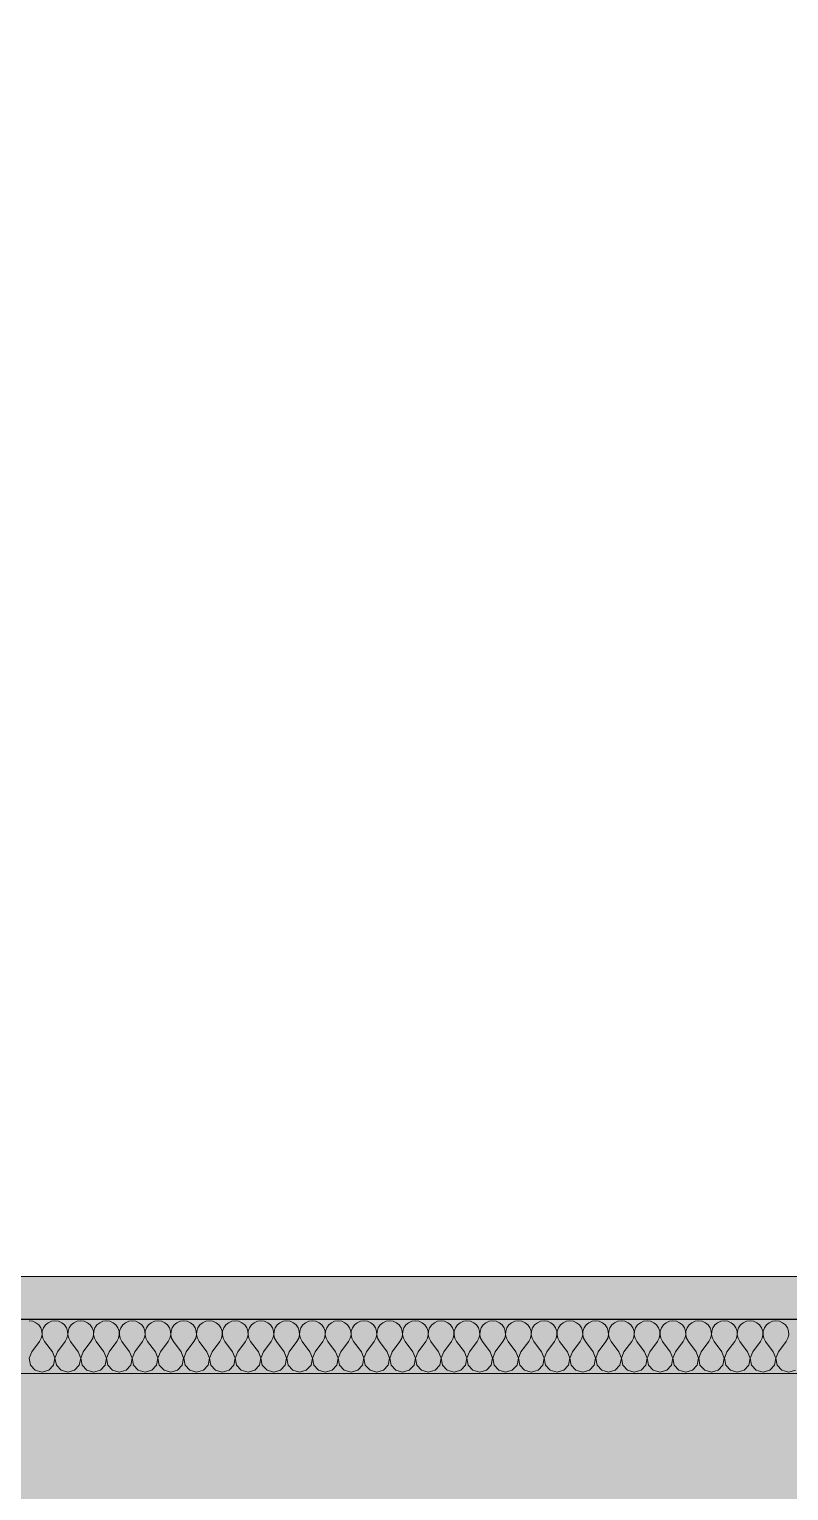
# Model space of a CAD drawing. Header units: millimetres. Extents: x -46169 to 153589, y -86316 to 18123.
# Drawn here: x 137516 to 138921, y -83316 to -80612 of the extents above; entities that cross this region are included whole.
import ezdxf

# ---------------------------------------------------------------- set-up
doc = ezdxf.new("R2010")
doc.units = ezdxf.units.MM
doc.header["$MEASUREMENT"] = 0
doc.linetypes.add('Dashed', pattern=[2822.222233, 1411.111116, -1411.111116])
doc.linetypes.add('Wipeout_Contour', pattern=[1000, 0, -1000])
for name, color, linetype, lineweight, true_color in [('0_Pen_No__105', 7, 'Continuous', 15, 0xa6a6a6), ('New_A-20-M_Floor_Slab_Pen_No__107', 7, 'Continuous', 15, 0xa6a6a6), ('New_A-20-M_Floor_Slab_Pen_No__109', 7, 'Continuous', 15, 0xa6a6a6), ('New_A-20-M_Floor_Slab_Pen_No__162', 7, 'Continuous', 0, 0xe47200)]:
    doc.layers.add(name, color=color, linetype=linetype, lineweight=lineweight, true_color=true_color)
for name, color, linetype, lineweight in [('A-95-P_Drawing_Pen_No__1', 7, 'Continuous', 13), ('A-95-P_Drawing_Pen_No__84', 8, 'Continuous', 20), ('New_A-20-M_Floor_Slab_Pen_No__1', 7, 'Continuous', 13)]:
    doc.layers.add(name, color=color, linetype=linetype, lineweight=lineweight)
doc.layers.add('New_A-20-M_Floor_Slab', color=7, linetype='Continuous')
doc.layers.add('New_A-25-M_Wall_Int', color=7, linetype='Continuous')

# ---------------------------------------------------------------- blocks, each defined once
blk = doc.blocks.new('Section Elem_53_2', base_point=(96051.2, -82919.8))
at = {"color": 254, "linetype": 'Wipeout_Contour', "lineweight": 0, "ltscale": 631492.107608}
blk.add_wipeout([(137387.4, -71839.8), (137387.4, -82919.8), (137661.3, -82919.8), (137661.3, -71839.8)], dxfattribs=at).dxf.layer = 'New_A-25-M_Wall_Int'
at = {"color": 254, "linetype": 'Wipeout_Contour', "lineweight": 0, "ltscale": 787793.974247}
blk.add_wipeout([(137661.3, -82919.8), (137935.6, -82919.8), (137935.6, -71839.8), (137737.2, -71839.8), (137661.3, -71839.8)], dxfattribs=at).dxf.layer = 'New_A-25-M_Wall_Int'
at = {"color": 254, "linetype": 'Wipeout_Contour', "lineweight": 0, "ltscale": 789063.370084}
blk.add_wipeout([(137935.6, -82919.8), (138210, -82919.8), (138210, -71839.8), (138089.8, -71839.8), (137935.6, -71839.8)], dxfattribs=at).dxf.layer = 'New_A-25-M_Wall_Int'
at = {"color": 254, "linetype": 'Wipeout_Contour', "lineweight": 0, "ltscale": 634361.548136}
blk.add_wipeout([(138210, -71839.8), (138210, -82919.8), (138484, -82919.8), (138484, -71839.8)], dxfattribs=at).dxf.layer = 'New_A-25-M_Wall_Int'
at = {"color": 254, "linetype": 'Wipeout_Contour', "lineweight": 0, "ltscale": 635317.293004}
blk.add_wipeout([(138484, -82919.8), (138757.5, -82919.8), (138757.5, -71839.8), (138484, -71839.8)], dxfattribs=at).dxf.layer = 'New_A-25-M_Wall_Int'
at = {"color": 254, "linetype": 'Wipeout_Contour', "lineweight": 0, "ltscale": 636270.511091}
blk.add_wipeout([(138757.5, -82919.8), (139029.8, -82919.8), (139029.8, -71839.8), (138757.5, -71839.8)], dxfattribs=at).dxf.layer = 'New_A-25-M_Wall_Int'
blk = doc.blocks.new('*X96', base_point=(96051.2, -82919.8))
at = {"layer": 'New_A-20-M_Floor_Slab_Pen_No__107', "linetype": 'Continuous'}
for p, q in [((137522.9, -83002.5), (137516.4, -83001.6)), ((137564, -83001.6), (137557.5, -83002.5)), ((137570.5, -83002.5), (137564, -83001.6)), ((137611.7, -83001.6), (137605.2, -83002.5)), ((137618.2, -83002.5), (137611.7, -83001.6)), ((137659.3, -83001.6), (137652.8, -83002.5)), ((137665.8, -83002.5), (137659.3, -83001.6)), ((137706.9, -83001.6), (137700.4, -83002.5)), ((137713.4, -83002.5), (137706.9, -83001.6)), ((137754.5, -83001.6), (137748, -83002.5)), ((137761, -83002.5), (137754.5, -83001.6)), ((137802.1, -83001.6), (137795.6, -83002.5)), ((137808.6, -83002.5), (137802.1, -83001.6)), ((137849.8, -83001.6), (137843.3, -83002.5)), ((137856.3, -83002.5), (137849.8, -83001.6)), ((137897.4, -83001.6), (137890.9, -83002.5)), ((137903.9, -83002.5), (137897.4, -83001.6)), ((137945, -83001.6), (137938.5, -83002.5)), ((137951.5, -83002.5), (137945, -83001.6)), ((137992.6, -83001.6), (137986.1, -83002.5)), ((137999.1, -83002.5), (137992.6, -83001.6)), ((138040.2, -83001.6), (138033.7, -83002.5)), ((138046.7, -83002.5), (138040.2, -83001.6)), ((138087.9, -83001.6), (138081.3, -83002.5)), ((138094.4, -83002.5), (138087.9, -83001.6)), ((138135.5, -83001.6), (138129, -83002.5)), ((138142, -83002.5), (138135.5, -83001.6)), ((138183.1, -83001.6), (138176.6, -83002.5)), ((138189.6, -83002.5), (138183.1, -83001.6)), ((138230.7, -83001.6), (138224.2, -83002.5)), ((138237.2, -83002.5), (138230.7, -83001.6)), ((138278.3, -83001.6), (138271.8, -83002.5)), ((138284.8, -83002.5), (138278.3, -83001.6)), ((138325.9, -83001.6), (138319.4, -83002.5)), ((138332.5, -83002.5), (138325.9, -83001.6)), ((138373.6, -83001.6), (138367.1, -83002.5)), ((138380.1, -83002.5), (138373.6, -83001.6)), ((138421.2, -83001.6), (138414.7, -83002.5)), ((138427.7, -83002.5), (138421.2, -83001.6)), ((138468.8, -83001.6), (138462.3, -83002.5)), ((138475.3, -83002.5), (138468.8, -83001.6)), ((138516.4, -83001.6), (138509.9, -83002.5)), ((138522.9, -83002.5), (138516.4, -83001.6)), ((138564, -83001.6), (138557.5, -83002.5)), ((138570.5, -83002.5), (138564, -83001.6)), ((138611.7, -83001.6), (138605.2, -83002.5)), ((138618.2, -83002.5), (138611.7, -83001.6)), ((138659.3, -83001.6), (138652.8, -83002.5)), ((138665.8, -83002.5), (138659.3, -83001.6)), ((138706.9, -83001.6), (138700.4, -83002.5)), ((138713.4, -83002.5), (138706.9, -83001.6)), ((138754.5, -83001.6), (138748, -83002.5)), ((138761, -83002.5), (138754.5, -83001.6)), ((138802.1, -83001.6), (138795.6, -83002.5)), ((138808.6, -83002.5), (138802.1, -83001.6)), ((138849.8, -83001.6), (138843.3, -83002.5)), ((138856.3, -83002.5), (138849.8, -83001.6)), ((138897.4, -83001.6), (138890.9, -83002.5)), ((138903.9, -83002.5), (138897.4, -83001.6)), ((137528.9, -83005.2), (137522.9, -83002.5)), ((137534, -83009.4), (137528.9, -83005.2)), ((137537.7, -83014.8), (137534, -83009.4)), ((137539.8, -83021), (137537.7, -83014.8)), ((137538.7, -83034), (137540.1, -83027.6)), ((137540.1, -83027.6), (137539.8, -83021)), ((137540.6, -83021), (137540.3, -83027.6)), ((137540.3, -83027.6), (137541.8, -83034)), ((137542.7, -83014.8), (137540.6, -83021)), ((137546.5, -83009.4), (137542.7, -83014.8)), ((137551.5, -83005.2), (137546.5, -83009.4)), ((137557.5, -83002.5), (137551.5, -83005.2)), ((137576.6, -83005.2), (137570.5, -83002.5)), ((137581.6, -83009.4), (137576.6, -83005.2)), ((137585.3, -83014.8), (137581.6, -83009.4)), ((137587.4, -83021), (137585.3, -83014.8)), ((137586.3, -83034), (137587.8, -83027.6)), ((137587.8, -83027.6), (137587.4, -83021)), ((137588.3, -83021), (137587.9, -83027.6)), ((137587.9, -83027.6), (137589.4, -83034)), ((137590.4, -83014.8), (137588.3, -83021)), ((137594.1, -83009.4), (137590.4, -83014.8)), ((137599.1, -83005.2), (137594.1, -83009.4)), ((137605.2, -83002.5), (137599.1, -83005.2)), ((137624.2, -83005.2), (137618.2, -83002.5)), ((137629.2, -83009.4), (137624.2, -83005.2)), ((137633, -83014.8), (137629.2, -83009.4)), ((137635.1, -83021), (137633, -83014.8)), ((137633.9, -83034), (137635.4, -83027.6)), ((137635.4, -83027.6), (137635.1, -83021)), ((137635.9, -83021), (137635.6, -83027.6)), ((137635.6, -83027.6), (137637.1, -83034)), ((137638, -83014.8), (137635.9, -83021)), ((137641.7, -83009.4), (137638, -83014.8)), ((137646.8, -83005.2), (137641.7, -83009.4)), ((137652.8, -83002.5), (137646.8, -83005.2)), ((137671.8, -83005.2), (137665.8, -83002.5)), ((137676.9, -83009.4), (137671.8, -83005.2)), ((137680.6, -83014.8), (137676.9, -83009.4)), ((137682.7, -83021), (137680.6, -83014.8)), ((137681.5, -83034), (137683, -83027.6)), ((137683, -83027.6), (137682.7, -83021)), ((137683.5, -83021), (137683.2, -83027.6)), ((137683.2, -83027.6), (137684.7, -83034)), ((137685.6, -83014.8), (137683.5, -83021)), ((137689.3, -83009.4), (137685.6, -83014.8)), ((137694.4, -83005.2), (137689.3, -83009.4)), ((137700.4, -83002.5), (137694.4, -83005.2)), ((137719.4, -83005.2), (137713.4, -83002.5)), ((137724.5, -83009.4), (137719.4, -83005.2)), ((137728.2, -83014.8), (137724.5, -83009.4)), ((137730.3, -83021), (137728.2, -83014.8)), ((137729.1, -83034), (137730.6, -83027.6)), ((137730.6, -83027.6), (137730.3, -83021)), ((137731.1, -83021), (137730.8, -83027.6)), ((137730.8, -83027.6), (137732.3, -83034)), ((137733.2, -83014.8), (137731.1, -83021)), ((137736.9, -83009.4), (137733.2, -83014.8)), ((137742, -83005.2), (137736.9, -83009.4)), ((137748, -83002.5), (137742, -83005.2)), ((137767, -83005.2), (137761, -83002.5)), ((137772.1, -83009.4), (137767, -83005.2)), ((137775.8, -83014.8), (137772.1, -83009.4)), ((137777.9, -83021), (137775.8, -83014.8)), ((137776.7, -83034), (137778.2, -83027.6)), ((137778.2, -83027.6), (137777.9, -83021)), ((137778.7, -83021), (137778.4, -83027.6)), ((137778.4, -83027.6), (137779.9, -83034)), ((137780.8, -83014.8), (137778.7, -83021)), ((137784.6, -83009.4), (137780.8, -83014.8)), ((137789.6, -83005.2), (137784.6, -83009.4)), ((137795.6, -83002.5), (137789.6, -83005.2)), ((137814.7, -83005.2), (137808.6, -83002.5)), ((137819.7, -83009.4), (137814.7, -83005.2)), ((137823.4, -83014.8), (137819.7, -83009.4)), ((137825.5, -83021), (137823.4, -83014.8)), ((137824.4, -83034), (137825.9, -83027.6)), ((137825.9, -83027.6), (137825.5, -83021)), ((137826.4, -83021), (137826, -83027.6)), ((137826, -83027.6), (137827.5, -83034)), ((137828.5, -83014.8), (137826.4, -83021)), ((137832.2, -83009.4), (137828.5, -83014.8)), ((137837.2, -83005.2), (137832.2, -83009.4)), ((137843.3, -83002.5), (137837.2, -83005.2)), ((137862.3, -83005.2), (137856.3, -83002.5)), ((137867.3, -83009.4), (137862.3, -83005.2)), ((137871.1, -83014.8), (137867.3, -83009.4)), ((137873.2, -83021), (137871.1, -83014.8)), ((137872, -83034), (137873.5, -83027.6)), ((137873.5, -83027.6), (137873.2, -83021)), ((137874, -83021), (137873.7, -83027.6)), ((137873.7, -83027.6), (137875.2, -83034)), ((137876.1, -83014.8), (137874, -83021)), ((137879.8, -83009.4), (137876.1, -83014.8)), ((137884.9, -83005.2), (137879.8, -83009.4)), ((137890.9, -83002.5), (137884.9, -83005.2)), ((137909.9, -83005.2), (137903.9, -83002.5)), ((137915, -83009.4), (137909.9, -83005.2)), ((137918.7, -83014.8), (137915, -83009.4)), ((137920.8, -83021), (137918.7, -83014.8)), ((137919.6, -83034), (137921.1, -83027.6)), ((137921.1, -83027.6), (137920.8, -83021)), ((137921.6, -83021), (137921.3, -83027.6)), ((137921.3, -83027.6), (137922.8, -83034)), ((137923.7, -83014.8), (137921.6, -83021)), ((137927.4, -83009.4), (137923.7, -83014.8)), ((137932.5, -83005.2), (137927.4, -83009.4)), ((137938.5, -83002.5), (137932.5, -83005.2)), ((137957.5, -83005.2), (137951.5, -83002.5)), ((137962.6, -83009.4), (137957.5, -83005.2)), ((137966.3, -83014.8), (137962.6, -83009.4)), ((137968.4, -83021), (137966.3, -83014.8)), ((137967.2, -83034), (137968.7, -83027.6)), ((137968.7, -83027.6), (137968.4, -83021)), ((137969.2, -83021), (137968.9, -83027.6)), ((137968.9, -83027.6), (137970.4, -83034)), ((137971.3, -83014.8), (137969.2, -83021)), ((137975, -83009.4), (137971.3, -83014.8)), ((137980.1, -83005.2), (137975, -83009.4)), ((137986.1, -83002.5), (137980.1, -83005.2)), ((138005.1, -83005.2), (137999.1, -83002.5)), ((138010.2, -83009.4), (138005.1, -83005.2)), ((138013.9, -83014.8), (138010.2, -83009.4)), ((138016, -83021), (138013.9, -83014.8)), ((138014.8, -83034), (138016.3, -83027.6)), ((138016.3, -83027.6), (138016, -83021)), ((138016.8, -83021), (138016.5, -83027.6)), ((138016.5, -83027.6), (138018, -83034)), ((138018.9, -83014.8), (138016.8, -83021)), ((138022.7, -83009.4), (138018.9, -83014.8)), ((138027.7, -83005.2), (138022.7, -83009.4)), ((138033.7, -83002.5), (138027.7, -83005.2)), ((138052.8, -83005.2), (138046.7, -83002.5)), ((138057.8, -83009.4), (138052.8, -83005.2)), ((138061.5, -83014.8), (138057.8, -83009.4)), ((138063.6, -83021), (138061.5, -83014.8)), ((138062.5, -83034), (138063.9, -83027.6)), ((138063.9, -83027.6), (138063.6, -83021)), ((138064.5, -83021), (138064.1, -83027.6)), ((138064.1, -83027.6), (138065.6, -83034)), ((138066.6, -83014.8), (138064.5, -83021)), ((138070.3, -83009.4), (138066.6, -83014.8)), ((138075.3, -83005.2), (138070.3, -83009.4)), ((138081.3, -83002.5), (138075.3, -83005.2)), ((138100.4, -83005.2), (138094.4, -83002.5)), ((138105.4, -83009.4), (138100.4, -83005.2)), ((138109.1, -83014.8), (138105.4, -83009.4)), ((138111.2, -83021), (138109.1, -83014.8)), ((138110.1, -83034), (138111.6, -83027.6)), ((138111.6, -83027.6), (138111.2, -83021)), ((138112.1, -83021), (138111.8, -83027.6)), ((138111.8, -83027.6), (138113.2, -83034)), ((138114.2, -83014.8), (138112.1, -83021)), ((138117.9, -83009.4), (138114.2, -83014.8)), ((138123, -83005.2), (138117.9, -83009.4)), ((138129, -83002.5), (138123, -83005.2)), ((138148, -83005.2), (138142, -83002.5)), ((138153, -83009.4), (138148, -83005.2)), ((138156.8, -83014.8), (138153, -83009.4)), ((138158.9, -83021), (138156.8, -83014.8)), ((138157.7, -83034), (138159.2, -83027.6)), ((138159.2, -83027.6), (138158.9, -83021)), ((138159.7, -83021), (138159.4, -83027.6)), ((138159.4, -83027.6), (138160.9, -83034)), ((138161.8, -83014.8), (138159.7, -83021)), ((138165.5, -83009.4), (138161.8, -83014.8)), ((138170.6, -83005.2), (138165.5, -83009.4)), ((138176.6, -83002.5), (138170.6, -83005.2)), ((138195.6, -83005.2), (138189.6, -83002.5)), ((138200.7, -83009.4), (138195.6, -83005.2)), ((138204.4, -83014.8), (138200.7, -83009.4)), ((138206.5, -83021), (138204.4, -83014.8)), ((138205.3, -83034), (138206.8, -83027.6)), ((138206.8, -83027.6), (138206.5, -83021)), ((138207.3, -83021), (138207, -83027.6)), ((138207, -83027.6), (138208.5, -83034)), ((138209.4, -83014.8), (138207.3, -83021)), ((138213.1, -83009.4), (138209.4, -83014.8)), ((138218.2, -83005.2), (138213.1, -83009.4)), ((138224.2, -83002.5), (138218.2, -83005.2)), ((138243.2, -83005.2), (138237.2, -83002.5)), ((138248.3, -83009.4), (138243.2, -83005.2)), ((138252, -83014.8), (138248.3, -83009.4)), ((138254.1, -83021), (138252, -83014.8)), ((138252.9, -83034), (138254.4, -83027.6)), ((138254.4, -83027.6), (138254.1, -83021)), ((138254.9, -83021), (138254.6, -83027.6)), ((138254.6, -83027.6), (138256.1, -83034)), ((138257, -83014.8), (138254.9, -83021)), ((138260.8, -83009.4), (138257, -83014.8)), ((138265.8, -83005.2), (138260.8, -83009.4)), ((138271.8, -83002.5), (138265.8, -83005.2)), ((138290.8, -83005.2), (138284.8, -83002.5)), ((138295.9, -83009.4), (138290.8, -83005.2)), ((138299.6, -83014.8), (138295.9, -83009.4)), ((138301.7, -83021), (138299.6, -83014.8)), ((138300.6, -83034), (138302, -83027.6)), ((138302, -83027.6), (138301.7, -83021)), ((138302.6, -83021), (138302.2, -83027.6)), ((138302.2, -83027.6), (138303.7, -83034)), ((138304.7, -83014.8), (138302.6, -83021)), ((138308.4, -83009.4), (138304.7, -83014.8)), ((138313.4, -83005.2), (138308.4, -83009.4)), ((138319.4, -83002.5), (138313.4, -83005.2)), ((138338.5, -83005.2), (138332.5, -83002.5)), ((138343.5, -83009.4), (138338.5, -83005.2)), ((138347.2, -83014.8), (138343.5, -83009.4)), ((138349.3, -83021), (138347.2, -83014.8)), ((138348.2, -83034), (138349.7, -83027.6)), ((138349.7, -83027.6), (138349.3, -83021)), ((138350.2, -83021), (138349.9, -83027.6)), ((138349.9, -83027.6), (138351.3, -83034)), ((138352.3, -83014.8), (138350.2, -83021)), ((138356, -83009.4), (138352.3, -83014.8)), ((138361, -83005.2), (138356, -83009.4)), ((138367.1, -83002.5), (138361, -83005.2)), ((138386.1, -83005.2), (138380.1, -83002.5)), ((138391.1, -83009.4), (138386.1, -83005.2)), ((138394.9, -83014.8), (138391.1, -83009.4)), ((138397, -83021), (138394.9, -83014.8)), ((138395.8, -83034), (138397.3, -83027.6)), ((138397.3, -83027.6), (138397, -83021)), ((138397.8, -83021), (138397.5, -83027.6)), ((138397.5, -83027.6), (138399, -83034)), ((138399.9, -83014.8), (138397.8, -83021)), ((138403.6, -83009.4), (138399.9, -83014.8)), ((138408.7, -83005.2), (138403.6, -83009.4)), ((138414.7, -83002.5), (138408.7, -83005.2)), ((138433.7, -83005.2), (138427.7, -83002.5)), ((138438.8, -83009.4), (138433.7, -83005.2)), ((138442.5, -83014.8), (138438.8, -83009.4)), ((138444.6, -83021), (138442.5, -83014.8)), ((138443.4, -83034), (138444.9, -83027.6)), ((138444.9, -83027.6), (138444.6, -83021)), ((138445.4, -83021), (138445.1, -83027.6)), ((138445.1, -83027.6), (138446.6, -83034)), ((138447.5, -83014.8), (138445.4, -83021)), ((138451.2, -83009.4), (138447.5, -83014.8)), ((138456.3, -83005.2), (138451.2, -83009.4)), ((138462.3, -83002.5), (138456.3, -83005.2)), ((138481.3, -83005.2), (138475.3, -83002.5)), ((138486.4, -83009.4), (138481.3, -83005.2)), ((138490.1, -83014.8), (138486.4, -83009.4)), ((138492.2, -83021), (138490.1, -83014.8)), ((138491, -83034), (138492.5, -83027.6)), ((138492.5, -83027.6), (138492.2, -83021)), ((138493, -83021), (138492.7, -83027.6)), ((138492.7, -83027.6), (138494.2, -83034)), ((138495.1, -83014.8), (138493, -83021)), ((138498.8, -83009.4), (138495.1, -83014.8)), ((138503.9, -83005.2), (138498.8, -83009.4)), ((138509.9, -83002.5), (138503.9, -83005.2)), ((138528.9, -83005.2), (138522.9, -83002.5)), ((138534, -83009.4), (138528.9, -83005.2)), ((138537.7, -83014.8), (138534, -83009.4)), ((138539.8, -83021), (138537.7, -83014.8)), ((138538.7, -83034), (138540.1, -83027.6)), ((138540.1, -83027.6), (138539.8, -83021)), ((138540.6, -83021), (138540.3, -83027.6)), ((138540.3, -83027.6), (138541.8, -83034)), ((138542.7, -83014.8), (138540.6, -83021)), ((138546.5, -83009.4), (138542.7, -83014.8)), ((138551.5, -83005.2), (138546.5, -83009.4)), ((138557.5, -83002.5), (138551.5, -83005.2)), ((138576.6, -83005.2), (138570.5, -83002.5)), ((138581.6, -83009.4), (138576.6, -83005.2)), ((138585.3, -83014.8), (138581.6, -83009.4)), ((138587.4, -83021), (138585.3, -83014.8)), ((138586.3, -83034), (138587.8, -83027.6)), ((138587.8, -83027.6), (138587.4, -83021)), ((138588.3, -83021), (138587.9, -83027.6)), ((138587.9, -83027.6), (138589.4, -83034)), ((138590.4, -83014.8), (138588.3, -83021)), ((138594.1, -83009.4), (138590.4, -83014.8)), ((138599.1, -83005.2), (138594.1, -83009.4)), ((138605.2, -83002.5), (138599.1, -83005.2)), ((138624.2, -83005.2), (138618.2, -83002.5)), ((138629.2, -83009.4), (138624.2, -83005.2)), ((138633, -83014.8), (138629.2, -83009.4)), ((138635.1, -83021), (138633, -83014.8)), ((138633.9, -83034), (138635.4, -83027.6)), ((138635.4, -83027.6), (138635.1, -83021)), ((138635.9, -83021), (138635.6, -83027.6)), ((138635.6, -83027.6), (138637.1, -83034)), ((138638, -83014.8), (138635.9, -83021)), ((138641.7, -83009.4), (138638, -83014.8)), ((138646.8, -83005.2), (138641.7, -83009.4)), ((138652.8, -83002.5), (138646.8, -83005.2)), ((138671.8, -83005.2), (138665.8, -83002.5)), ((138676.9, -83009.4), (138671.8, -83005.2)), ((138680.6, -83014.8), (138676.9, -83009.4)), ((138682.7, -83021), (138680.6, -83014.8)), ((138681.5, -83034), (138683, -83027.6)), ((138683, -83027.6), (138682.7, -83021)), ((138683.5, -83021), (138683.2, -83027.6)), ((138683.2, -83027.6), (138684.7, -83034)), ((138685.6, -83014.8), (138683.5, -83021)), ((138689.3, -83009.4), (138685.6, -83014.8)), ((138694.4, -83005.2), (138689.3, -83009.4)), ((138700.4, -83002.5), (138694.4, -83005.2)), ((138719.4, -83005.2), (138713.4, -83002.5)), ((138724.5, -83009.4), (138719.4, -83005.2)), ((138728.2, -83014.8), (138724.5, -83009.4)), ((138730.3, -83021), (138728.2, -83014.8)), ((138729.1, -83034), (138730.6, -83027.6)), ((138730.6, -83027.6), (138730.3, -83021)), ((138731.1, -83021), (138730.8, -83027.6)), ((138730.8, -83027.6), (138732.3, -83034)), ((138733.2, -83014.8), (138731.1, -83021)), ((138736.9, -83009.4), (138733.2, -83014.8)), ((138742, -83005.2), (138736.9, -83009.4)), ((138748, -83002.5), (138742, -83005.2)), ((138767, -83005.2), (138761, -83002.5)), ((138772.1, -83009.4), (138767, -83005.2)), ((138775.8, -83014.8), (138772.1, -83009.4)), ((138777.9, -83021), (138775.8, -83014.8)), ((138776.7, -83034), (138778.2, -83027.6)), ((138778.2, -83027.6), (138777.9, -83021)), ((138778.7, -83021), (138778.4, -83027.6)), ((138778.4, -83027.6), (138779.9, -83034)), ((138780.8, -83014.8), (138778.7, -83021)), ((138784.6, -83009.4), (138780.8, -83014.8)), ((138789.6, -83005.2), (138784.6, -83009.4)), ((138795.6, -83002.5), (138789.6, -83005.2)), ((138814.7, -83005.2), (138808.6, -83002.5)), ((138819.7, -83009.4), (138814.7, -83005.2)), ((138823.4, -83014.8), (138819.7, -83009.4)), ((138825.5, -83021), (138823.4, -83014.8)), ((138824.4, -83034), (138825.9, -83027.6)), ((138825.9, -83027.6), (138825.5, -83021)), ((138826.4, -83021), (138826, -83027.6)), ((138826, -83027.6), (138827.5, -83034)), ((138828.5, -83014.8), (138826.4, -83021)), ((138832.2, -83009.4), (138828.5, -83014.8)), ((138837.2, -83005.2), (138832.2, -83009.4)), ((138843.3, -83002.5), (138837.2, -83005.2)), ((138862.3, -83005.2), (138856.3, -83002.5)), ((138867.3, -83009.4), (138862.3, -83005.2)), ((138871.1, -83014.8), (138867.3, -83009.4)), ((138873.2, -83021), (138871.1, -83014.8)), ((138872, -83034), (138873.5, -83027.6)), ((138873.5, -83027.6), (138873.2, -83021)), ((138874, -83021), (138873.7, -83027.6)), ((138873.7, -83027.6), (138875.2, -83034)), ((138876.1, -83014.8), (138874, -83021)), ((138879.8, -83009.4), (138876.1, -83014.8)), ((138884.9, -83005.2), (138879.8, -83009.4)), ((138890.9, -83002.5), (138884.9, -83005.2)), ((138909.9, -83005.2), (138903.9, -83002.5)), ((138915, -83009.4), (138909.9, -83005.2)), ((138918.7, -83014.8), (138915, -83009.4)), ((138920.8, -83021), (138918.7, -83014.8)), ((138919.6, -83034), (138921.1, -83027.6)), ((138921.1, -83027.6), (138920.8, -83021)), ((137521.2, -83058.8), (137535.5, -83039.7)), ((137535.5, -83039.7), (137538.7, -83034)), ((137541.8, -83034), (137545, -83039.7)), ((137559.3, -83058.8), (137545, -83039.7)), ((137568.8, -83058.8), (137583.1, -83039.7)), ((137583.1, -83039.7), (137586.3, -83034)), ((137589.4, -83034), (137592.6, -83039.7)), ((137606.9, -83058.8), (137592.6, -83039.7)), ((137616.4, -83058.8), (137630.7, -83039.7)), ((137630.7, -83039.7), (137633.9, -83034)), ((137637.1, -83034), (137640.2, -83039.7)), ((137654.5, -83058.8), (137640.2, -83039.7)), ((137664, -83058.8), (137678.3, -83039.7)), ((137678.3, -83039.7), (137681.5, -83034)), ((137684.7, -83034), (137687.9, -83039.7)), ((137702.1, -83058.8), (137687.9, -83039.7)), ((137711.7, -83058.8), (137725.9, -83039.7)), ((137725.9, -83039.7), (137729.1, -83034)), ((137732.3, -83034), (137735.5, -83039.7)), ((137749.8, -83058.8), (137735.5, -83039.7)), ((137759.3, -83058.8), (137773.6, -83039.7)), ((137773.6, -83039.7), (137776.7, -83034)), ((137779.9, -83034), (137783.1, -83039.7)), ((137797.4, -83058.8), (137783.1, -83039.7)), ((137806.9, -83058.8), (137821.2, -83039.7)), ((137821.2, -83039.7), (137824.4, -83034)), ((137827.5, -83034), (137830.7, -83039.7)), ((137845, -83058.8), (137830.7, -83039.7)), ((137854.5, -83058.8), (137868.8, -83039.7)), ((137868.8, -83039.7), (137872, -83034)), ((137875.2, -83034), (137878.3, -83039.7)), ((137892.6, -83058.8), (137878.3, -83039.7)), ((137902.1, -83058.8), (137916.4, -83039.7)), ((137916.4, -83039.7), (137919.6, -83034)), ((137922.8, -83034), (137925.9, -83039.7)), ((137940.2, -83058.8), (137925.9, -83039.7)), ((137949.8, -83058.8), (137964, -83039.7)), ((137964, -83039.7), (137967.2, -83034)), ((137970.4, -83034), (137973.6, -83039.7)), ((137987.9, -83058.8), (137973.6, -83039.7)), ((137997.4, -83058.8), (138011.7, -83039.7)), ((138011.7, -83039.7), (138014.8, -83034)), ((138018, -83034), (138021.2, -83039.7)), ((138035.5, -83058.8), (138021.2, -83039.7)), ((138045, -83058.8), (138059.3, -83039.7)), ((138059.3, -83039.7), (138062.5, -83034)), ((138065.6, -83034), (138068.8, -83039.7)), ((138083.1, -83058.8), (138068.8, -83039.7)), ((138092.6, -83058.8), (138106.9, -83039.7)), ((138106.9, -83039.7), (138110.1, -83034)), ((138113.2, -83034), (138116.4, -83039.7)), ((138130.7, -83058.8), (138116.4, -83039.7)), ((138140.2, -83058.8), (138154.5, -83039.7)), ((138154.5, -83039.7), (138157.7, -83034)), ((138160.9, -83034), (138164, -83039.7)), ((138178.3, -83058.8), (138164, -83039.7)), ((138187.9, -83058.8), (138202.1, -83039.7)), ((138202.1, -83039.7), (138205.3, -83034)), ((138208.5, -83034), (138211.7, -83039.7)), ((138225.9, -83058.8), (138211.7, -83039.7)), ((138235.5, -83058.8), (138249.8, -83039.7)), ((138249.8, -83039.7), (138252.9, -83034)), ((138256.1, -83034), (138259.3, -83039.7)), ((138273.6, -83058.8), (138259.3, -83039.7)), ((138283.1, -83058.8), (138297.4, -83039.7)), ((138297.4, -83039.7), (138300.6, -83034)), ((138303.7, -83034), (138306.9, -83039.7)), ((138321.2, -83058.8), (138306.9, -83039.7)), ((138330.7, -83058.8), (138345, -83039.7)), ((138345, -83039.7), (138348.2, -83034)), ((138351.3, -83034), (138354.5, -83039.7)), ((138368.8, -83058.8), (138354.5, -83039.7)), ((138378.3, -83058.8), (138392.6, -83039.7)), ((138392.6, -83039.7), (138395.8, -83034)), ((138399, -83034), (138402.1, -83039.7)), ((138416.4, -83058.8), (138402.1, -83039.7)), ((138425.9, -83058.8), (138440.2, -83039.7)), ((138440.2, -83039.7), (138443.4, -83034)), ((138446.6, -83034), (138449.8, -83039.7)), ((138464, -83058.8), (138449.8, -83039.7)), ((138473.6, -83058.8), (138487.9, -83039.7)), ((138487.9, -83039.7), (138491, -83034)), ((138494.2, -83034), (138497.4, -83039.7)), ((138511.7, -83058.8), (138497.4, -83039.7)), ((138521.2, -83058.8), (138535.5, -83039.7)), ((138535.5, -83039.7), (138538.7, -83034)), ((138541.8, -83034), (138545, -83039.7)), ((138559.3, -83058.8), (138545, -83039.7)), ((138568.8, -83058.8), (138583.1, -83039.7)), ((138583.1, -83039.7), (138586.3, -83034)), ((138589.4, -83034), (138592.6, -83039.7)), ((138606.9, -83058.8), (138592.6, -83039.7)), ((138616.4, -83058.8), (138630.7, -83039.7)), ((138630.7, -83039.7), (138633.9, -83034)), ((138637.1, -83034), (138640.2, -83039.7)), ((138654.5, -83058.8), (138640.2, -83039.7)), ((138664, -83058.8), (138678.3, -83039.7)), ((138678.3, -83039.7), (138681.5, -83034)), ((138684.7, -83034), (138687.9, -83039.7)), ((138702.1, -83058.8), (138687.9, -83039.7)), ((138711.7, -83058.8), (138725.9, -83039.7)), ((138725.9, -83039.7), (138729.1, -83034)), ((138732.3, -83034), (138735.5, -83039.7)), ((138749.8, -83058.8), (138735.5, -83039.7)), ((138759.3, -83058.8), (138773.6, -83039.7)), ((138773.6, -83039.7), (138776.7, -83034)), ((138779.9, -83034), (138783.1, -83039.7)), ((138797.4, -83058.8), (138783.1, -83039.7)), ((138806.9, -83058.8), (138821.2, -83039.7)), ((138821.2, -83039.7), (138824.4, -83034)), ((138827.5, -83034), (138830.7, -83039.7)), ((138845, -83058.8), (138830.7, -83039.7)), ((138854.5, -83058.8), (138868.8, -83039.7)), ((138868.8, -83039.7), (138872, -83034)), ((138875.2, -83034), (138878.3, -83039.7)), ((138892.6, -83058.8), (138878.3, -83039.7)), ((138902.1, -83058.8), (138916.4, -83039.7)), ((138916.4, -83039.7), (138919.6, -83034)), ((137521.2, -83058.8), (137516.5, -83070.9)), ((137516.5, -83070.9), (137518.9, -83083.7)), ((137563.9, -83070.9), (137559.3, -83058.8)), ((137561.5, -83083.7), (137563.9, -83070.9)), ((137568.8, -83058.8), (137564.1, -83070.9)), ((137564.1, -83070.9), (137566.6, -83083.7)), ((137611.6, -83070.9), (137606.9, -83058.8)), ((137609.1, -83083.7), (137611.6, -83070.9)), ((137616.4, -83058.8), (137611.8, -83070.9)), ((137611.8, -83070.9), (137614.2, -83083.7)), ((137659.2, -83070.9), (137654.5, -83058.8)), ((137656.8, -83083.7), (137659.2, -83070.9)), ((137664, -83058.8), (137659.4, -83070.9)), ((137659.4, -83070.9), (137661.8, -83083.7)), ((137706.8, -83070.9), (137702.1, -83058.8)), ((137704.4, -83083.7), (137706.8, -83070.9)), ((137711.7, -83058.8), (137707, -83070.9)), ((137707, -83070.9), (137709.4, -83083.7)), ((137754.4, -83070.9), (137749.8, -83058.8)), ((137752, -83083.7), (137754.4, -83070.9)), ((137759.3, -83058.8), (137754.6, -83070.9)), ((137754.6, -83070.9), (137757, -83083.7)), ((137802, -83070.9), (137797.4, -83058.8)), ((137799.6, -83083.7), (137802, -83070.9)), ((137806.9, -83058.8), (137802.2, -83070.9)), ((137802.2, -83070.9), (137804.7, -83083.7)), ((137849.7, -83070.9), (137845, -83058.8)), ((137847.2, -83083.7), (137849.7, -83070.9)), ((137854.5, -83058.8), (137849.9, -83070.9)), ((137849.9, -83070.9), (137852.3, -83083.7)), ((137897.3, -83070.9), (137892.6, -83058.8)), ((137894.9, -83083.7), (137897.3, -83070.9)), ((137902.1, -83058.8), (137897.5, -83070.9)), ((137897.5, -83070.9), (137899.9, -83083.7)), ((137944.9, -83070.9), (137940.2, -83058.8)), ((137942.5, -83083.7), (137944.9, -83070.9)), ((137949.8, -83058.8), (137945.1, -83070.9)), ((137945.1, -83070.9), (137947.5, -83083.7)), ((137992.5, -83070.9), (137987.9, -83058.8)), ((137990.1, -83083.7), (137992.5, -83070.9)), ((137997.4, -83058.8), (137992.7, -83070.9)), ((137992.7, -83070.9), (137995.1, -83083.7)), ((138040.1, -83070.9), (138035.5, -83058.8)), ((138037.7, -83083.7), (138040.1, -83070.9)), ((138045, -83058.8), (138040.3, -83070.9)), ((138040.3, -83070.9), (138042.7, -83083.7)), ((138087.8, -83070.9), (138083.1, -83058.8)), ((138085.3, -83083.7), (138087.8, -83070.9)), ((138092.6, -83058.8), (138087.9, -83070.9)), ((138087.9, -83070.9), (138090.4, -83083.7)), ((138135.4, -83070.9), (138130.7, -83058.8)), ((138133, -83083.7), (138135.4, -83070.9)), ((138140.2, -83058.8), (138135.6, -83070.9)), ((138135.6, -83070.9), (138138, -83083.7)), ((138183, -83070.9), (138178.3, -83058.8)), ((138180.6, -83083.7), (138183, -83070.9)), ((138187.9, -83058.8), (138183.2, -83070.9)), ((138183.2, -83070.9), (138185.6, -83083.7)), ((138230.6, -83070.9), (138225.9, -83058.8)), ((138228.2, -83083.7), (138230.6, -83070.9)), ((138235.5, -83058.8), (138230.8, -83070.9)), ((138230.8, -83070.9), (138233.2, -83083.7)), ((138278.2, -83070.9), (138273.6, -83058.8)), ((138275.8, -83083.7), (138278.2, -83070.9)), ((138283.1, -83058.8), (138278.4, -83070.9)), ((138278.4, -83070.9), (138280.8, -83083.7)), ((138325.9, -83070.9), (138321.2, -83058.8)), ((138323.4, -83083.7), (138325.9, -83070.9)), ((138330.7, -83058.8), (138326, -83070.9)), ((138326, -83070.9), (138328.5, -83083.7)), ((138373.5, -83070.9), (138368.8, -83058.8)), ((138371.1, -83083.7), (138373.5, -83070.9)), ((138378.3, -83058.8), (138373.7, -83070.9)), ((138373.7, -83070.9), (138376.1, -83083.7)), ((138421.1, -83070.9), (138416.4, -83058.8)), ((138418.7, -83083.7), (138421.1, -83070.9)), ((138425.9, -83058.8), (138421.3, -83070.9)), ((138421.3, -83070.9), (138423.7, -83083.7)), ((138468.7, -83070.9), (138464, -83058.8)), ((138466.3, -83083.7), (138468.7, -83070.9)), ((138473.6, -83058.8), (138468.9, -83070.9)), ((138468.9, -83070.9), (138471.3, -83083.7)), ((138516.3, -83070.9), (138511.7, -83058.8)), ((138513.9, -83083.7), (138516.3, -83070.9)), ((138521.2, -83058.8), (138516.5, -83070.9)), ((138516.5, -83070.9), (138518.9, -83083.7)), ((138563.9, -83070.9), (138559.3, -83058.8)), ((138561.5, -83083.7), (138563.9, -83070.9)), ((138568.8, -83058.8), (138564.1, -83070.9)), ((138564.1, -83070.9), (138566.6, -83083.7)), ((138611.6, -83070.9), (138606.9, -83058.8)), ((138609.1, -83083.7), (138611.6, -83070.9)), ((138616.4, -83058.8), (138611.8, -83070.9)), ((138611.8, -83070.9), (138614.2, -83083.7)), ((138659.2, -83070.9), (138654.5, -83058.8)), ((138656.8, -83083.7), (138659.2, -83070.9)), ((138664, -83058.8), (138659.4, -83070.9)), ((138659.4, -83070.9), (138661.8, -83083.7)), ((138706.8, -83070.9), (138702.1, -83058.8)), ((138704.4, -83083.7), (138706.8, -83070.9)), ((138711.7, -83058.8), (138707, -83070.9)), ((138707, -83070.9), (138709.4, -83083.7)), ((138754.4, -83070.9), (138749.8, -83058.8)), ((138752, -83083.7), (138754.4, -83070.9)), ((138759.3, -83058.8), (138754.6, -83070.9)), ((138754.6, -83070.9), (138757, -83083.7)), ((138802, -83070.9), (138797.4, -83058.8)), ((138799.6, -83083.7), (138802, -83070.9)), ((138806.9, -83058.8), (138802.2, -83070.9)), ((138802.2, -83070.9), (138804.7, -83083.7)), ((138849.7, -83070.9), (138845, -83058.8)), ((138847.2, -83083.7), (138849.7, -83070.9)), ((138854.5, -83058.8), (138849.9, -83070.9)), ((138849.9, -83070.9), (138852.3, -83083.7)), ((138897.3, -83070.9), (138892.6, -83058.8)), ((138894.9, -83083.7), (138897.3, -83070.9)), ((138902.1, -83058.8), (138897.5, -83070.9)), ((138897.5, -83070.9), (138899.9, -83083.7)), ((137518.9, -83083.7), (137527.7, -83093.3)), ((137527.7, -83093.3), (137540.2, -83096.9)), ((137540.2, -83096.9), (137552.8, -83093.3)), ((137552.8, -83093.3), (137561.5, -83083.7)), ((137566.6, -83083.7), (137575.3, -83093.3)), ((137575.3, -83093.3), (137587.9, -83096.9)), ((137587.9, -83096.9), (137600.4, -83093.3)), ((137600.4, -83093.3), (137609.1, -83083.7)), ((137614.2, -83083.7), (137623, -83093.3)), ((137623, -83093.3), (137635.5, -83096.9)), ((137635.5, -83096.9), (137648, -83093.3)), ((137648, -83093.3), (137656.8, -83083.7)), ((137661.8, -83083.7), (137670.6, -83093.3)), ((137670.6, -83093.3), (137683.1, -83096.9)), ((137683.1, -83096.9), (137695.6, -83093.3)), ((137695.6, -83093.3), (137704.4, -83083.7)), ((137709.4, -83083.7), (137718.2, -83093.3)), ((137718.2, -83093.3), (137730.7, -83096.9)), ((137730.7, -83096.9), (137743.2, -83093.3)), ((137743.2, -83093.3), (137752, -83083.7)), ((137757, -83083.7), (137765.8, -83093.3)), ((137765.8, -83093.3), (137778.3, -83096.9)), ((137778.3, -83096.9), (137790.8, -83093.3)), ((137790.8, -83093.3), (137799.6, -83083.7)), ((137804.7, -83083.7), (137813.4, -83093.3)), ((137813.4, -83093.3), (137825.9, -83096.9)), ((137825.9, -83096.9), (137838.5, -83093.3)), ((137838.5, -83093.3), (137847.2, -83083.7)), ((137852.3, -83083.7), (137861, -83093.3)), ((137861, -83093.3), (137873.6, -83096.9)), ((137873.6, -83096.9), (137886.1, -83093.3)), ((137886.1, -83093.3), (137894.9, -83083.7)), ((137899.9, -83083.7), (137908.7, -83093.3)), ((137908.7, -83093.3), (137921.2, -83096.9)), ((137921.2, -83096.9), (137933.7, -83093.3)), ((137933.7, -83093.3), (137942.5, -83083.7)), ((137947.5, -83083.7), (137956.3, -83093.3)), ((137956.3, -83093.3), (137968.8, -83096.9)), ((137968.8, -83096.9), (137981.3, -83093.3)), ((137981.3, -83093.3), (137990.1, -83083.7)), ((137995.1, -83083.7), (138003.9, -83093.3)), ((138003.9, -83093.3), (138016.4, -83096.9)), ((138016.4, -83096.9), (138028.9, -83093.3)), ((138028.9, -83093.3), (138037.7, -83083.7)), ((138042.7, -83083.7), (138051.5, -83093.3)), ((138051.5, -83093.3), (138064, -83096.9)), ((138064, -83096.9), (138076.6, -83093.3)), ((138076.6, -83093.3), (138085.3, -83083.7)), ((138090.4, -83083.7), (138099.1, -83093.3)), ((138099.1, -83093.3), (138111.7, -83096.9)), ((138111.7, -83096.9), (138124.2, -83093.3)), ((138124.2, -83093.3), (138133, -83083.7)), ((138138, -83083.7), (138146.8, -83093.3)), ((138146.8, -83093.3), (138159.3, -83096.9)), ((138159.3, -83096.9), (138171.8, -83093.3)), ((138171.8, -83093.3), (138180.6, -83083.7)), ((138185.6, -83083.7), (138194.4, -83093.3)), ((138194.4, -83093.3), (138206.9, -83096.9)), ((138206.9, -83096.9), (138219.4, -83093.3)), ((138219.4, -83093.3), (138228.2, -83083.7)), ((138233.2, -83083.7), (138242, -83093.3)), ((138242, -83093.3), (138254.5, -83096.9)), ((138254.5, -83096.9), (138267, -83093.3)), ((138267, -83093.3), (138275.8, -83083.7)), ((138280.8, -83083.7), (138289.6, -83093.3)), ((138289.6, -83093.3), (138302.1, -83096.9)), ((138302.1, -83096.9), (138314.7, -83093.3)), ((138314.7, -83093.3), (138323.4, -83083.7)), ((138328.5, -83083.7), (138337.2, -83093.3)), ((138337.2, -83093.3), (138349.8, -83096.9)), ((138349.8, -83096.9), (138362.3, -83093.3)), ((138362.3, -83093.3), (138371.1, -83083.7)), ((138376.1, -83083.7), (138384.9, -83093.3)), ((138384.9, -83093.3), (138397.4, -83096.9)), ((138397.4, -83096.9), (138409.9, -83093.3)), ((138409.9, -83093.3), (138418.7, -83083.7)), ((138423.7, -83083.7), (138432.5, -83093.3)), ((138432.5, -83093.3), (138445, -83096.9)), ((138445, -83096.9), (138457.5, -83093.3)), ((138457.5, -83093.3), (138466.3, -83083.7)), ((138471.3, -83083.7), (138480.1, -83093.3)), ((138480.1, -83093.3), (138492.6, -83096.9)), ((138492.6, -83096.9), (138505.1, -83093.3)), ((138505.1, -83093.3), (138513.9, -83083.7)), ((138518.9, -83083.7), (138527.7, -83093.3)), ((138527.7, -83093.3), (138540.2, -83096.9)), ((138540.2, -83096.9), (138552.8, -83093.3)), ((138552.8, -83093.3), (138561.5, -83083.7)), ((138566.6, -83083.7), (138575.3, -83093.3)), ((138575.3, -83093.3), (138587.9, -83096.9)), ((138587.9, -83096.9), (138600.4, -83093.3)), ((138600.4, -83093.3), (138609.1, -83083.7)), ((138614.2, -83083.7), (138623, -83093.3)), ((138623, -83093.3), (138635.5, -83096.9)), ((138635.5, -83096.9), (138648, -83093.3)), ((138648, -83093.3), (138656.8, -83083.7)), ((138661.8, -83083.7), (138670.6, -83093.3)), ((138670.6, -83093.3), (138683.1, -83096.9)), ((138683.1, -83096.9), (138695.6, -83093.3)), ((138695.6, -83093.3), (138704.4, -83083.7)), ((138709.4, -83083.7), (138718.2, -83093.3)), ((138718.2, -83093.3), (138730.7, -83096.9)), ((138730.7, -83096.9), (138743.2, -83093.3)), ((138743.2, -83093.3), (138752, -83083.7)), ((138757, -83083.7), (138765.8, -83093.3)), ((138765.8, -83093.3), (138778.3, -83096.9)), ((138778.3, -83096.9), (138790.8, -83093.3)), ((138790.8, -83093.3), (138799.6, -83083.7)), ((138804.7, -83083.7), (138813.4, -83093.3)), ((138813.4, -83093.3), (138825.9, -83096.9)), ((138825.9, -83096.9), (138838.5, -83093.3)), ((138838.5, -83093.3), (138847.2, -83083.7)), ((138852.3, -83083.7), (138861, -83093.3)), ((138861, -83093.3), (138873.6, -83096.9)), ((138873.6, -83096.9), (138886.1, -83093.3)), ((138886.1, -83093.3), (138894.9, -83083.7)), ((138899.9, -83083.7), (138908.7, -83093.3)), ((138908.7, -83093.3), (138921.2, -83096.9)), ((138921.2, -83096.9), (138933.7, -83093.3))]:
    blk.add_line(p, q, dxfattribs=at)
blk = doc.blocks.new('Section Elem_72_2', base_point=(96051.2, -82919.8))
at = {"color": 254, "linetype": 'Wipeout_Contour', "lineweight": 0, "ltscale": 643120.835586}
blk.add_wipeout([(142787.2, -82998.8), (142787.2, -82919.8), (132611.7, -82919.8), (132611.7, -82998.8)], dxfattribs=at).dxf.layer = 'New_A-20-M_Floor_Slab'
at = {"layer": 'New_A-20-M_Floor_Slab_Pen_No__109', "linetype": 'Continuous'}
h = blk.add_hatch(dxfattribs=at)
h.set_pattern_fill('Lightweight_Concrete_0002', color=256, style=0, pattern_type=2)
h.set_pattern_definition([(0, (96051.24, -82919.76), (0, 779.423), [48.75, -401.25]), (0, (96276.24, -82530.04), (0, 779.423), [48.75, -401.25]), (60, (96051.24, -82919.76), (-675, 389.711), [48.75, -401.25]), (60, (96501.24, -82919.76), (-675, 389.711), [48.75, -401.25]), (120, (96100, -82919.76), (675, 389.711), [48.75, -401.25]), (120, (96550, -82919.76), (675, 389.711), [48.75, -401.25]), (0, (96051.24, -82844.76), (0, 150), [0, -150, 0, -225]), (45, (96126.24, -82844.76), (-106.066, 106.066), [0, -112.5, 0, -187.5])])
h.paths.add_polyline_path([(142787.2, -82998.8), (142787.2, -82919.8), (132611.7, -82919.8), (132611.7, -82998.8)])
at = {"layer": 'New_A-20-M_Floor_Slab_Pen_No__162', "linetype": 'Continuous'}
blk.add_hatch(color=256, dxfattribs=at).paths.add_polyline_path([(142787.2, -82999.3), (142787.2, -82998.8), (132611.7, -82998.8), (132611.7, -82999.3)])
at = {"layer": 'New_A-20-M_Floor_Slab_Pen_No__1', "linetype": 'Continuous', "flags": 128}
blk.add_lwpolyline([(146449.3, -82919.8), (142787.2, -82919.8), (132635, -82919.8)], dxfattribs=at)
at = {"color": 254, "linetype": 'Wipeout_Contour', "lineweight": 0, "ltscale": 643306.807157}
blk.add_wipeout([(132611.7, -83099.3), (142787.2, -83099.3), (142787.2, -82999.3), (132611.7, -82999.3)], dxfattribs=at).dxf.layer = 'New_A-20-M_Floor_Slab'
at = {"layer": 'New_A-20-M_Floor_Slab_Pen_No__1', "linetype": 'Continuous', "flags": 128}
for points in [[(146449.3, -82998.8), (142787.2, -82998.8), (132611.7, -82998.8)], [(146449.3, -82999.3), (142787.2, -82999.3), (132611.7, -82999.3)], [(146449.3, -83099.3), (142787.2, -83099.3), (132611.7, -83099.3)]]:
    blk.add_lwpolyline(points, dxfattribs=at)
at = {"layer": 'New_A-20-M_Floor_Slab'}
blk.add_blockref('*X96', (96051.2, -82919.8), dxfattribs=at)
blk = doc.blocks.new('A05 Atria Section & Elevation A_STORY_MARKER', base_point=(96051.2, -82919.8))
at = {"layer": '0_Pen_No__105', "linetype": 'Dashed', "ltscale": 0.2}
blk.add_line((131889.1, -82919.8), (146449.3, -82919.8), dxfattribs=at)

msp = doc.modelspace()

# ---------------------------------------------------------------- block references
at = {"layer": 'New_A-25-M_Wall_Int'}
msp.add_blockref('Section Elem_53_2', (96051.2, -82919.8), dxfattribs=at)

# ---------------------------------------------------------------- next in the draw order: block references
at = {"layer": 'New_A-20-M_Floor_Slab'}
msp.add_blockref('Section Elem_72_2', (96051.2, -82919.8), dxfattribs=at)

# ---------------------------------------------------------------- next in the draw order: hatches: boundary and pattern name
at = {"layer": 'A-95-P_Drawing_Pen_No__84', "linetype": 'Continuous'}
msp.add_hatch(color=256, dxfattribs=at).paths.add_polyline_path([(153588.5, -82919.8), (124379.1, -82919.8), (124379.1, -85542.9), (153588.5, -85542.9)])

# ---------------------------------------------------------------- next in the draw order: linework, layer by layer
at = {"layer": 'A-95-P_Drawing_Pen_No__1', "linetype": 'Continuous', "flags": 128}
msp.add_lwpolyline([(153588.5, -82919.8), (124379.1, -82919.8), (124379.1, -85542.9), (153588.5, -85542.9)], close=True, dxfattribs=at)

# ---------------------------------------------------------------- next in the draw order: block references
at = {"linetype": 'Continuous', "lineweight": 0}
msp.add_blockref('A05 Atria Section & Elevation A_STORY_MARKER', (96051.2, -82919.8), dxfattribs=at)

doc.saveas('drawing.dxf')
